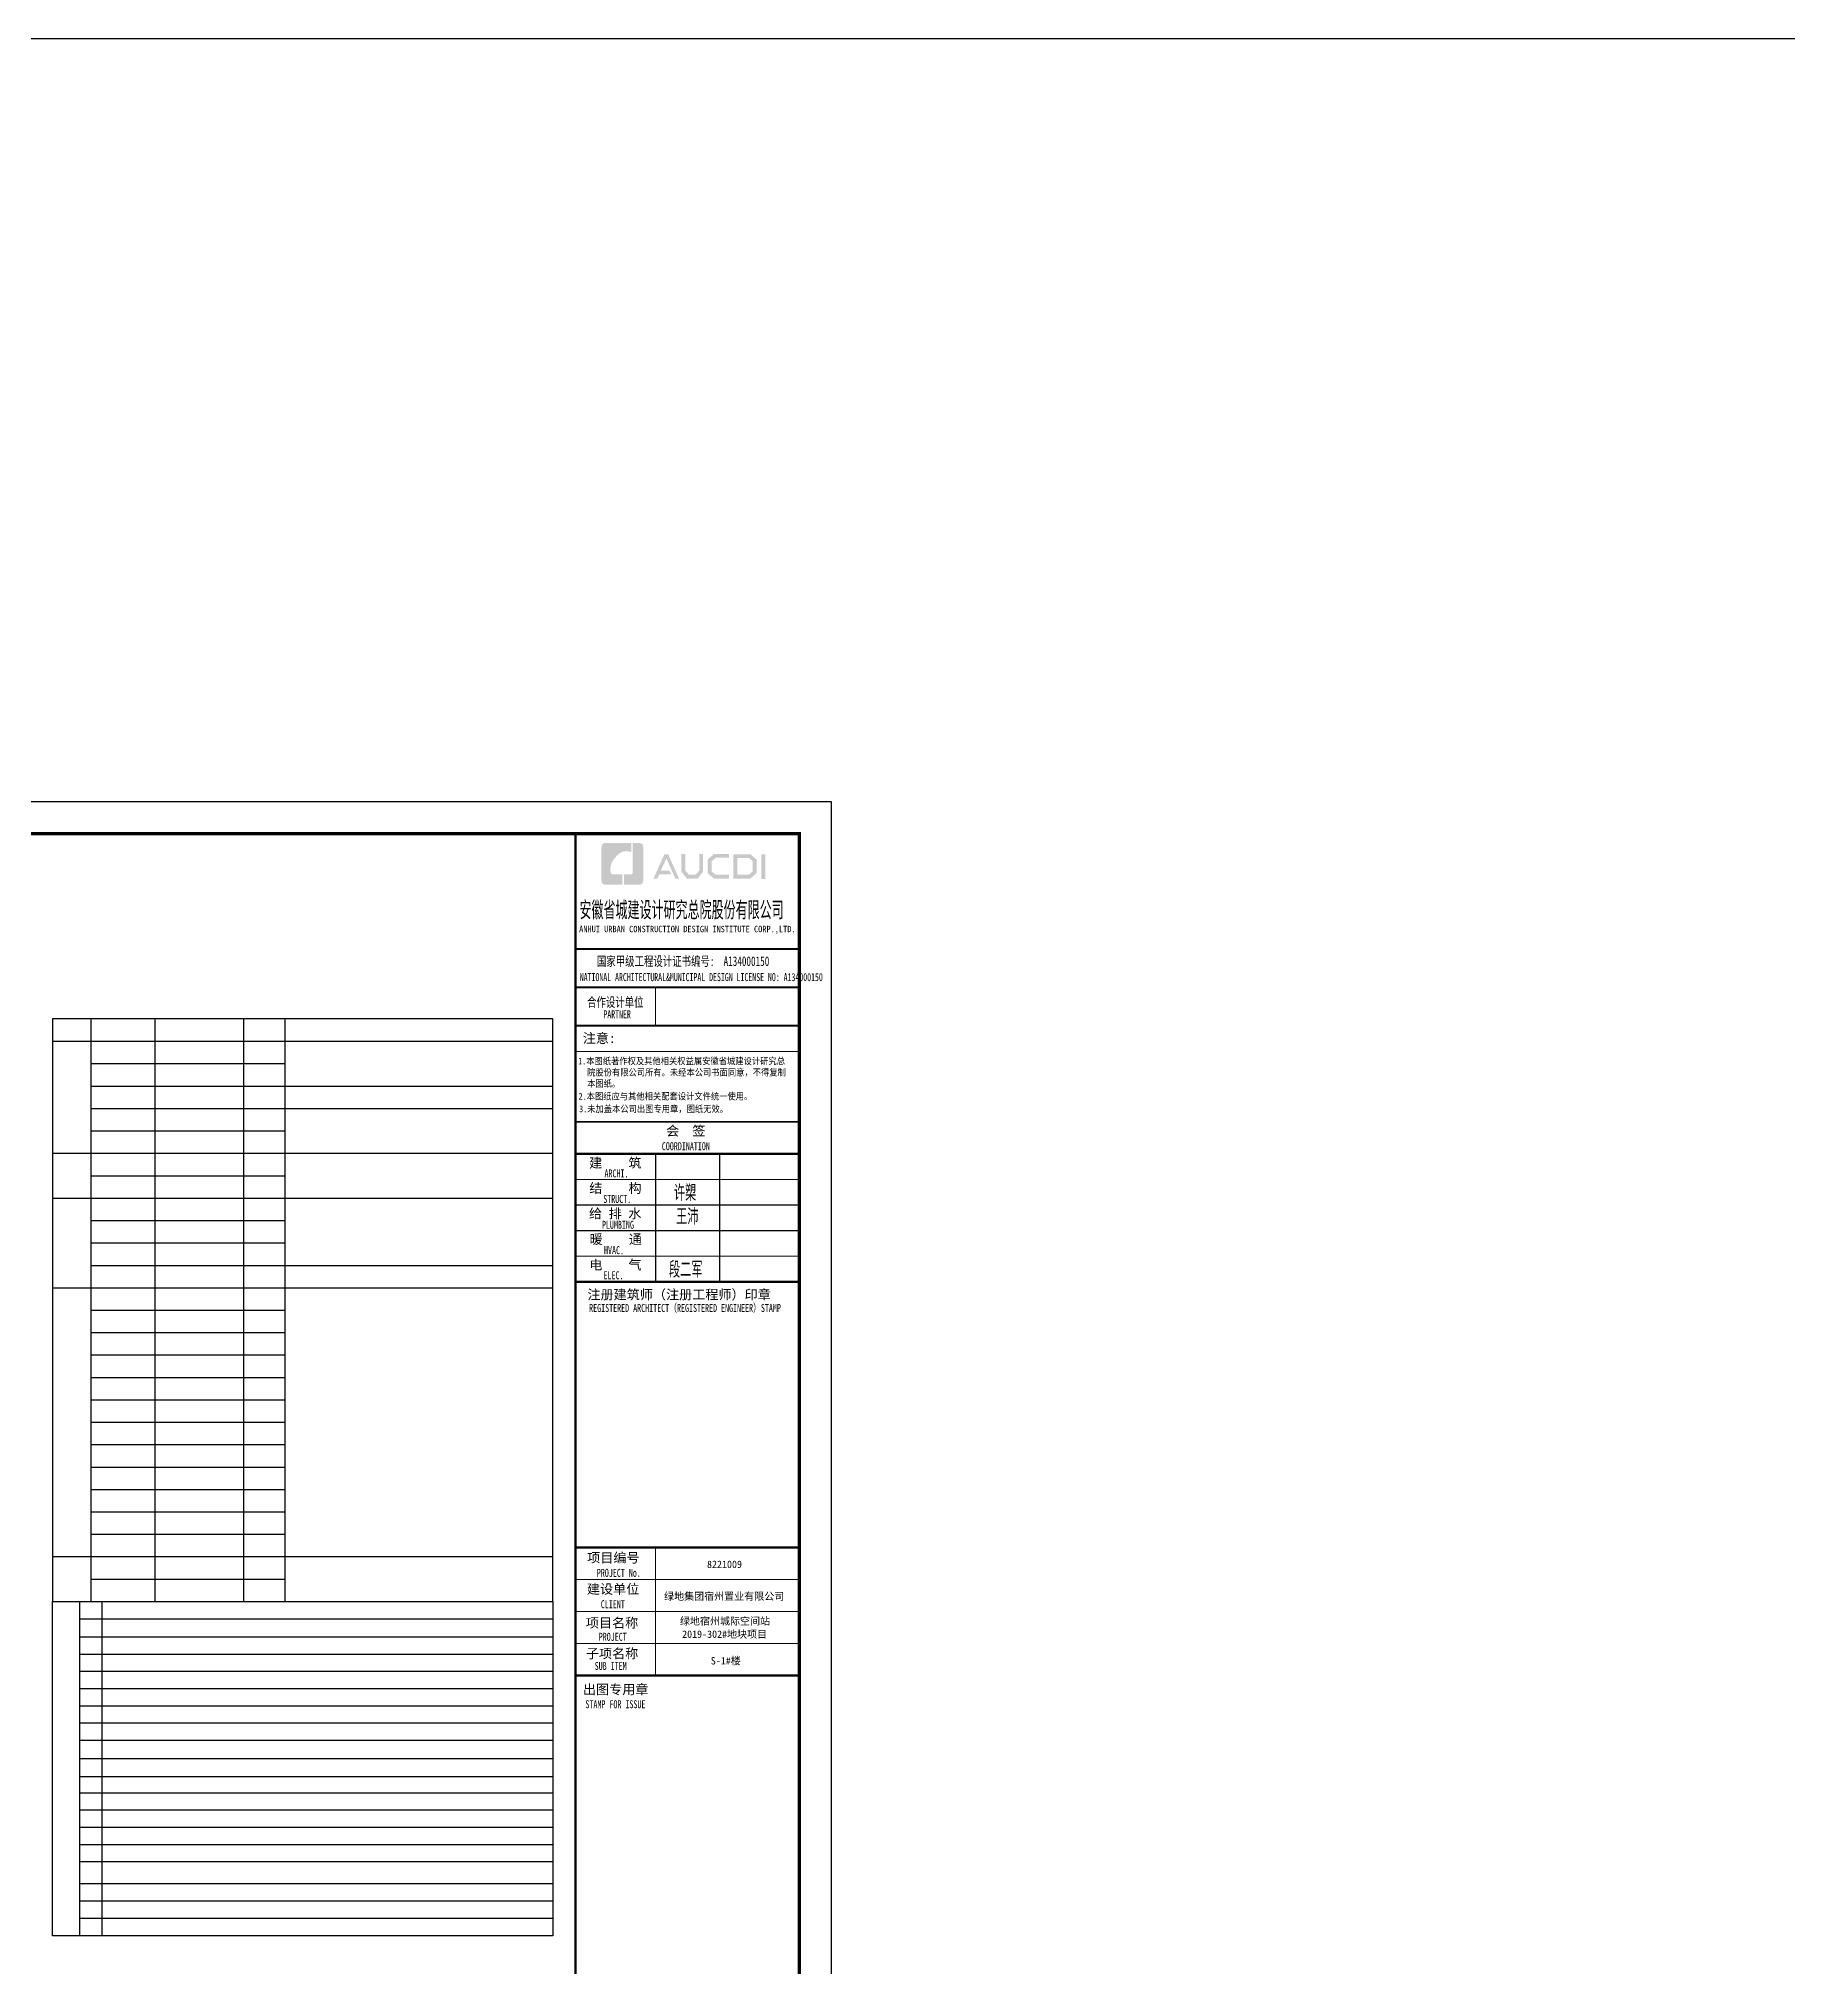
# Model space of a CAD drawing. Extents: x 1188826 to 1909461, y 608442 to 1651179.
# Drawn here: x 1308639 to 1335950, y 1201034 to 1231147 of the extents above; entities that cross this region are included whole.
import ezdxf

# ---------------------------------------------------------------- set-up
doc = ezdxf.new("R2010")
doc.units = 0
doc.header["$LTSCALE"] = 1000
doc.header["$MEASUREMENT"] = 0
doc.layers.add('DIM_MODI', color=1, linetype='Continuous', plot=False)
for name, color, linetype in [('PUB_TAB', 7, 'Continuous'), ('图框', 140, 'Continuous'), ('图签文字', 147, 'Continuous')]:
    doc.layers.add(name, color=color, linetype=linetype)
doc.layers.add('图签', color=147, linetype='Continuous', lineweight=18)
doc.styles.add('HT', font='simhei.ttf')
doc.styles.add('宋体', font='', dxfattribs={"height": 50})
doc.styles.add('建筑图签-1', font='simhei.ttf', dxfattribs={"width": 0.7})
doc.styles.add('建筑图签-2', font='TXT.shx', dxfattribs={"width": 0.5, "bigfont": 'HZTXT.shx'})
doc.styles.get('宋体').set_extended_font_data('SimSun')

# ---------------------------------------------------------------- blocks, each defined once
blk = doc.blocks.new('院标1')
h = blk.add_hatch(color=150)
h.dxf.hatch_style = 1
h.set_gradient(color1=(33, 113, 253), color2=(33, 113, 253), tint=1, name='INVCURVED')
edge = h.paths.add_edge_path()
edge.add_spline(control_points=[(116373, 648379), (116379, 648379), (116382, 648379), (116391, 648379), (116391, 648379), (116391, 648379), (116616, 648379), (116616, 648379), (116616, 648379), (116616, 648379), (116616, 648054), (116616, 648054), (116616, 648054), (116616, 648054), (116108, 648054), (116108, 648054), (116108, 648054), (116028, 648054), (115963, 648111), (115963, 648199), (115963, 648199), (115963, 648199), (115963, 649215), (115963, 649215), (115963, 649215), (115963, 649295), (116018, 649360), (116108, 649360), (116108, 649360), (116108, 649360), (116897, 649360), (116897, 649360), (116897, 649360), (116897, 649360), (116897, 649080), (116897, 649080), (116897, 649080), (116897, 649080), (116566, 649140), (116356, 648859), (116356, 648859), (116245, 648719), (116240, 648545), (116247, 648466), (116247, 648466), (116254, 648386), (116247, 648466), (116247, 648466), (116247, 648466), (116247, 648466), (116258, 648374), (116373, 648379)], knot_values=[0, 0, 0, 0, 0.071429, 0.071429, 0.071429, 0.107143, 0.142857, 0.142857, 0.142857, 0.178571, 0.214286, 0.214286, 0.214286, 0.25, 0.285714, 0.285714, 0.285714, 0.321429, 0.357143, 0.357143, 0.357143, 0.392857, 0.428571, 0.428571, 0.428571, 0.464286, 0.5, 0.5, 0.5, 0.535714, 0.571429, 0.571429, 0.571429, 0.607143, 0.642857, 0.642857, 0.642857, 0.678571, 0.714286, 0.714286, 0.714286, 0.75, 0.785714, 0.785714, 0.785714, 0.821429, 0.857143, 0.857143, 0.857143, 0.928571, 1, 1, 1, 1], degree=3, periodic=0)
h = blk.add_hatch(color=150)
h.dxf.hatch_style = 1
h.set_gradient(color1=(33, 113, 253), color2=(33, 113, 253), tint=1, name='INVCURVED')
edge = h.paths.add_edge_path()
edge.add_spline(control_points=[(117268, 649215), (117268, 649215), (117268, 648199), (117268, 648199), (117268, 648199), (117268, 648114), (117212, 648054), (117123, 648054), (117123, 648054), (117123, 648054), (116663, 648054), (116663, 648054), (116663, 648054), (116663, 648054), (116663, 648379), (116663, 648379), (116663, 648379), (116663, 648379), (116865, 648379), (116865, 648379), (116865, 648379), (116907, 648379), (116941, 648413), (116941, 648455), (116941, 648455), (116941, 648455), (116941, 649360), (116941, 649360), (116941, 649360), (116941, 649360), (117123, 649360), (117123, 649360), (117123, 649360), (117204, 649360), (117268, 649306), (117268, 649215)], knot_values=[0, 0, 0, 0, 0.1, 0.1, 0.1, 0.15, 0.2, 0.2, 0.2, 0.25, 0.3, 0.3, 0.3, 0.35, 0.4, 0.4, 0.4, 0.45, 0.5, 0.5, 0.5, 0.55, 0.6, 0.6, 0.6, 0.65, 0.7, 0.7, 0.7, 0.75, 0.8, 0.8, 0.8, 0.9, 1, 1, 1, 1], degree=3, periodic=0)
blk = doc.blocks.new('tq123')
at = {"layer": '图框'}
h = blk.add_hatch(color=256, dxfattribs=at)
h.paths.add_polyline_path([(-1187, 56758), (-1061, 56758), (-1061, 55988), (-1187, 55988)])
h.paths.add_polyline_path([(-1939, 56642), (-1939, 56116), (-1579, 56116), (-1455, 56223), (-1455, 56541), (-1575, 56642)], flags=16)
h.paths.add_polyline_path([(-2057, 56760), (-2057, 55998), (-1535, 55998), (-1337, 56168), (-1337, 56596), (-1532, 56760)])
h.paths.add_polyline_path([(-2200, 56764), (-2200, 56648), (-2607, 56648), (-2740, 56537), (-2740, 56218), (-2607, 56115), (-2198, 56115), (-2198, 55993), (-2662, 55993), (-2864, 56168), (-2864, 56596), (-2666, 56764)])
h.paths.add_polyline_path([(-3683, 56762), (-3563, 56762), (-3563, 56251), (-3449, 56120), (-3238, 56120), (-3124, 56251), (-3124, 56762), (-3010, 56762), (-3010, 56214), (-3174, 55997), (-3512, 55997), (-3683, 56216)])
h.paths.add_polyline_path([(-4215, 56760), (-4098, 56760), (-3756, 55996), (-3872, 55996), (-4153, 56630), (-4328, 56242), (-4057, 56242), (-3996, 56127), (-4377, 56127), (-4436, 55994), (-4559, 55994)])
for p, q in [((-6995, 53800), (5, 53800)), ((-6995, 53800), (5, 53800)), ((-6995, 52600), (5, 52600))]:
    blk.add_line(p, q, dxfattribs=at)
for points, const_width in [([(-6995, 0), (-6995, 57400)], 70), ([(-6995, 53800), (5, 53800)], 60), ([(-6995, 52600), (5, 52600)], 60), ([(-6995, 52600), (5, 52600)], 60), ([(-4495, 52600), (-4495, 51400)], 35), ([(-6995, 51400), (5, 51400)], 60), ([(-6995, 51400), (5, 51400)], 60), ([(-6995, 50599), (5, 50599)], 35), ([(-6987, 48400), (13, 48400)], 60), ([(-6987, 47400), (13, 47400)], 70), ([(-6987, 47400), (13, 47400)], 70), ([(-4487, 47400), (-4487, 43400)], 35), ([(-2487, 47400), (-2487, 43400)], 35), ([(-6987, 46600), (13, 46600)], 35), ([(-6987, 45800), (13, 45800)], 35), ([(-6987, 45000), (13, 45000)], 35), ([(-6987, 44200), (13, 44200)], 35), ([(-6987, 43400), (13, 43400)], 70), ([(-6995, 35100), (5, 35100)], 70), ([(-6995, 35100), (5, 35100)], 70), ([(-4495, 31100), (-4495, 35100)], 35), ([(-6995, 34100), (5, 34100)], 35), ([(-6995, 33100), (5, 33100)], 35), ([(-6995, 32100), (5, 32100)], 35), ([(5, 31100), (-6995, 31100)], 70)]:
    blk.add_lwpolyline(points, dxfattribs=dict(at, const_width=const_width))
blk.add_blockref('院标1', (-122144, -592249))
for s, height, style, width, p in [('ANHUI URBAN CONSTRUCTION DESIGN INSTITUTE CORP.,LTD.', 200, '建筑图签-1', 0.91, (-6877, 54322)), ('NATIONAL ARCHITECTURAL&MUNICIPAL DESIGN LICENSE NO: A134000150', 250, '建筑图签-1', 0.6, (-6858, 52795)), ('PARTNER', 250, '建筑图签-1', 0.6, (-6120, 51634)), ('1.本图纸著作权及其他相关权益属安徽省城建设计研究总', 210, 'HT', 0.88, (-6909, 50193)), ('院股份有限公司所有。未经本公司书面同意，不得复制', 210, 'HT', 0.88, (-6630, 49839)), ('本图纸。', 210, 'HT', 0.88, (-6630, 49489)), (' 2.本图纸应与其他相关配套设计文件统一使用。 ', 210, 'HT', 0.88, (-7020, 49092)), ('3.未加盖本公司出图专用章，图纸无效。', 210, 'HT', 0.88, (-6877, 48698)), ('COORDINATION', 250, '建筑图签-1', 0.7, (-4295, 47513)), ('ARCHI.', 250, '建筑图签-1', 0.7, (-6086, 46662)), ('STRUCT.', 250, '建筑图签-1', 0.7, (-6125, 45865)), ('PLUMBING', 250, '建筑图签-1', 0.7, (-6166, 45058)), ('HVAC.', 250, '建筑图签-1', 0.7, (-6101, 44265)), ('ELEC.', 250, '建筑图签-1', 0.7, (-6117, 43480)), ('REGISTERED ARCHITECT（REGISTERED ENGINEER）STAMP', 250, '建筑图签-1', 0.7, (-6566, 42459)), ('PROJECT No.', 250, '建筑图签-1', 0.7, (-6325, 34185, -1799)), ('CLIENT', 250, '建筑图签-1', 0.7, (-6201, 33206)), ('PROJECT', 250, '建筑图签-1', 0.7, (-6266, 32187)), ('SUB ITEM', 250, '建筑图签-1', 0.7, (-6393, 31276)), ('STAMP FOR ISSUE', 250, '建筑图签-1', 0.7, (-6682, 30081))]:
    blk.add_text(s, height=height, dxfattribs=dict(at, style=style, width=width)).set_placement(p)
at = {"layer": '图签', "color": 2, "style": '宋体'}
for s, height, p in [('8221009 ', 229.3, (-2884, 34462)), ('绿地集团宿州置业有限公司', 229.34, (-4225, 33462)), ('绿地宿州城际空间站', 229.3, (-3729, 32688)), ('2019-302#地块项目', 229.34, (-3662, 32279)), ('S-1#楼', 229.3, (-2766, 31448))]:
    blk.add_text(s, height=height, dxfattribs=at).set_placement(p)
at = {"layer": '图签文字', "color": 7, "style": '建筑图签-1'}
for s, height, width, p in [('安徽省城建设计研究总院股份有限公司', 500, 0.55, (-6867, 54777)), ('国家甲级工程设计证书编号:  A134000150', 300, 0.7, (-6323, 53267)), ('合作设计单位', 300, 0.7, (-6630, 51990))]:
    blk.add_text(s, height=height, dxfattribs=dict(at, width=width)).set_placement(p)
for s, p in [('注意:', (-6764, 50863)), ('会  签', (-4160, 47968)), ('建    筑', (-6565, 46967)), ('结    构', (-6561, 46179)), ('给 排 水', (-6570, 45385)), ('暖    通', (-6552, 44582)), ('电    气', (-6562, 43782)), ('注册建筑师（注册工程师）印章', (-6620, 42854)), ('项目编号', (-6627, 34632)), ('建设单位', (-6635, 33655)), ('项目名称', (-6668, 32597)), ('子项名称', (-6668, 31640)), ('出图专用章', (-6759, 30518))]:
    blk.add_text(s, height=300, dxfattribs=at).set_placement(p)
at = {"layer": '图签文字', "color": 1, "style": '建筑图签-2', "width": 0.7}
for s, p in [('许槊', (-3921, 45928)), ('王沛', (-3849, 45187)), ('段二军', (-4074, 43532))]:
    blk.add_text(s, height=500, dxfattribs=at).set_placement(p)

msp = doc.modelspace()

# ---------------------------------------------------------------- linework, layer by layer
at = {"layer": 'DIM_MODI'}
msp.add_lwpolyline([(1233208, 1231147), (1406411, 1231147), (1406411, 946723), (1233208, 946723)], close=True, dxfattribs=at)
at = {"layer": 'PUB_TAB'}
for p, q in [((1316670, 1215835), (1308859, 1215835)), ((1308859, 1215835), (1308859, 1206735)), ((1316670, 1206735), (1316670, 1215835)), ((1308859, 1215485), (1316670, 1215485)), ((1309458, 1214785), (1316670, 1214785)), ((1308859, 1213735), (1316670, 1213735)), ((1309458, 1213385), (1312483, 1213385)), ((1308859, 1213035), (1316670, 1213035)), ((1309458, 1211985), (1316670, 1211985)), ((1309458, 1208485), (1312483, 1208485)), ((1309458, 1208135), (1312483, 1208135)), ((1308859, 1206735), (1316670, 1206735))]:
    msp.add_line(p, q, dxfattribs=at)
for points in [[(1309458, 1215835), (1309458, 1206735)], [(1310455, 1215835), (1310455, 1206735)], [(1311839, 1215835), (1311839, 1206735)], [(1312483, 1215835), (1312483, 1206735)], [(1309458, 1215135), (1312483, 1215135)], [(1309458, 1214435), (1316670, 1214435)], [(1309458, 1214085), (1312483, 1214085)], [(1309458, 1212685), (1312483, 1212685)], [(1309458, 1212335), (1312483, 1212335)], [(1308859, 1211635), (1316670, 1211635)], [(1309458, 1211635), (1312483, 1211635)], [(1309458, 1211285), (1312483, 1211285)], [(1309458, 1210935), (1312483, 1210935)], [(1309458, 1210585), (1312483, 1210585)], [(1309458, 1210235), (1312483, 1210235)], [(1309458, 1209885), (1312483, 1209885)], [(1309458, 1209535), (1312483, 1209535)], [(1309458, 1209185), (1312483, 1209185)], [(1309458, 1208835), (1312483, 1208835)], [(1309458, 1207785), (1312483, 1207785)], [(1308859, 1207435), (1316670, 1207435)], [(1309458, 1207085), (1312483, 1207085)]]:
    msp.add_lwpolyline(points, dxfattribs=at)
at = {"layer": '图框'}
for p, q in [((1308859, 1206735), (1316670, 1206735)), ((1308859, 1201513), (1308859, 1206735)), ((1316670, 1206735), (1316670, 1201513)), ((1309281, 1206463), (1316670, 1206463)), ((1316670, 1206463), (1316670, 1201513)), ((1309281, 1206182), (1316670, 1206182)), ((1309281, 1205913), (1316670, 1205913)), ((1309281, 1205644), (1316670, 1205644)), ((1309281, 1205375), (1316670, 1205375)), ((1309281, 1205107), (1316670, 1205107)), ((1309281, 1204838), (1316670, 1204838)), ((1309281, 1204569), (1316670, 1204569)), ((1309281, 1204284), (1316670, 1204284)), ((1309281, 1204262), (1309281, 1201513)), ((1309627, 1204262), (1309627, 1201513)), ((1309281, 1204000), (1316670, 1204000)), ((1309281, 1203747), (1316670, 1203747)), ((1309281, 1203478), (1316670, 1203478)), ((1309281, 1203209), (1316670, 1203209)), ((1309281, 1202941), (1316670, 1202941)), ((1309281, 1202672), (1316670, 1202672)), ((1309281, 1202330), (1316670, 1202330)), ((1309281, 1202058), (1316670, 1202058)), ((1316670, 1201513), (1308859, 1201513)), ((1316670, 1201785), (1309281, 1201785)), ((1316670, 1201513), (1309281, 1201513))]:
    msp.add_line(p, q, dxfattribs=at)
msp.add_lwpolyline([(1278970, 1189527), (1321020, 1189527), (1321020, 1219227), (1278970, 1219227)], close=True, dxfattribs=at)
at = {"layer": '图框', "const_width": 50}
msp.add_lwpolyline([(1280220, 1190027), (1320520, 1190027), (1320520, 1218727), (1280220, 1218727)], close=True, dxfattribs=at)
at = {"layer": '图框'}
for points in [[(1309281, 1206735), (1309281, 1204262)], [(1309627, 1206735), (1309627, 1204262)]]:
    msp.add_lwpolyline(points, dxfattribs=at)

# ---------------------------------------------------------------- block references
at = {"xscale": 0.5, "yscale": 0.5, "zscale": 0.5}
msp.add_blockref('tq123', (1320520, 1190027), dxfattribs=at)

doc.saveas('drawing.dxf')
